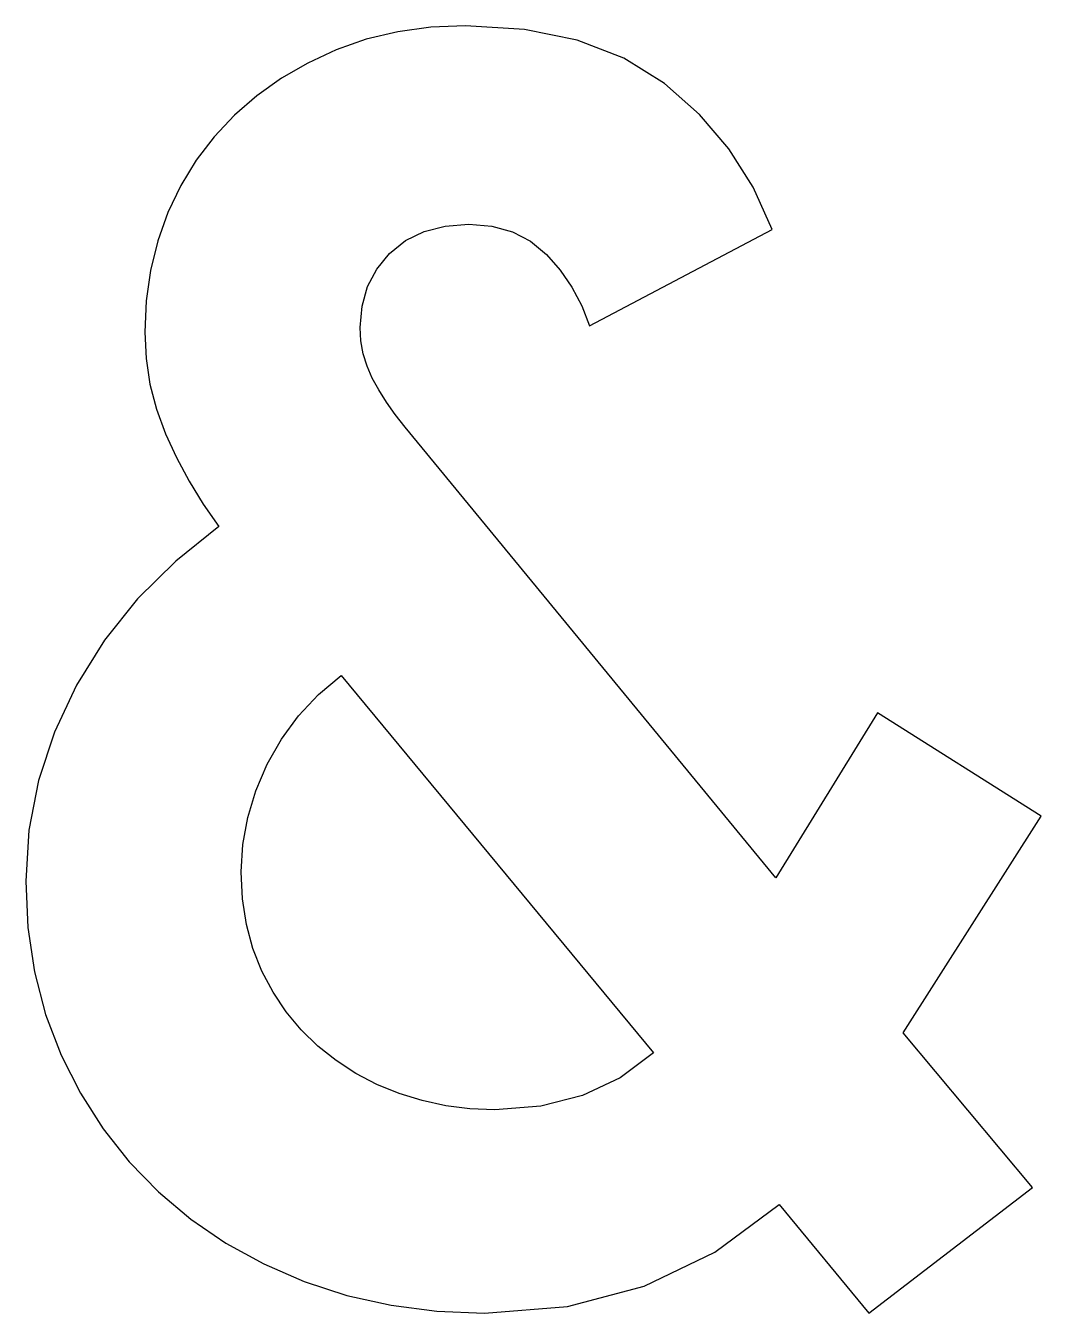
# Model space of a CAD drawing. Header units: metres. Extents: x 1.2 to 20.8, y -0.5 to 24.4.
import ezdxf

# ---------------------------------------------------------------- set-up
doc = ezdxf.new("R2010")
doc.units = ezdxf.units.M

msp = doc.modelspace()

# ---------------------------------------------------------------- linework, layer by layer
for p, q in [((8.39424, 24.2672), (7.78355, 24.1213)), ((9.03406, 24.3548), (8.39424, 24.2672)), ((9.70299, 24.384), (9.03406, 24.3548)), ((10.8441, 24.3141), (9.70299, 24.384)), ((11.8662, 24.1042), (10.8441, 24.3141)), ((7.202, 23.917), (6.65417, 23.6632)), ((7.78355, 24.1213), (7.202, 23.917)), ((12.7696, 23.7546), (11.8662, 24.1042)), ((13.554, 23.265), (12.7696, 23.7546)), ((6.65417, 23.6632), (6.14374, 23.3677)), ((6.14374, 23.3677), (5.67068, 23.0307)), ((14.2284, 22.6694), (13.554, 23.265)), ((5.67068, 23.0307), (5.23499, 22.652)), ((5.23499, 22.652), (4.842, 22.2347)), ((14.8005, 22.0007), (14.2284, 22.6694)), ((4.842, 22.2347), (4.49699, 21.782)), ((15.2704, 21.2589), (14.8005, 22.0007)), ((4.49699, 21.782), (4.2, 21.2937)), ((4.2, 21.2937), (3.95099, 20.77)), ((15.638, 20.444), (15.2704, 21.2589)), ((3.95099, 20.77), (3.75412, 20.2196)), ((8.903, 20.4025), (9.31149, 20.5086)), ((9.31149, 20.5086), (9.76999, 20.544)), ((9.76999, 20.544), (10.2136, 20.5075)), ((10.2136, 20.5075), (10.6115, 20.398)), ((12.104, 18.577), (15.638, 20.444)), ((3.75412, 20.2196), (3.61349, 19.6505)), ((8.23599, 19.978), (8.54449, 20.2256)), ((8.54449, 20.2256), (8.903, 20.4025)), ((10.6115, 20.398), (10.9636, 20.2155)), ((10.9636, 20.2155), (11.27, 19.96)), ((7.98793, 19.6763), (8.23599, 19.978)), ((11.27, 19.96), (11.5347, 19.6549)), ((3.61349, 19.6505), (3.52911, 19.0626)), ((7.81075, 19.3372), (7.98793, 19.6763)), ((11.5347, 19.6549), (11.762, 19.3227)), ((7.70444, 18.9608), (7.81075, 19.3372)), ((11.762, 19.3227), (11.9517, 18.9634)), ((3.52911, 19.0626), (3.50099, 18.456)), ((7.66899, 18.547), (7.70444, 18.9608)), ((11.9517, 18.9634), (12.104, 18.577)), ((3.50099, 18.456), (3.52599, 17.9457)), ((7.68355, 18.2857), (7.66899, 18.547)), ((7.72725, 18.0347), (7.68355, 18.2857)), ((3.52599, 17.9457), (3.601, 17.448)), ((7.80005, 17.7942), (7.72725, 18.0347)), ((7.90199, 17.564), (7.80005, 17.7942)), ((3.601, 17.448), (3.726, 16.9627)), ((8.02937, 17.3364), (7.90199, 17.564)), ((8.17749, 17.1025), (8.02937, 17.3364)), ((3.726, 16.9627), (3.90099, 16.49)), ((8.34637, 16.8624), (8.17749, 17.1025)), ((8.536, 16.616), (8.34637, 16.8624)), ((3.90099, 16.49), (4.11562, 16.0281)), ((15.705, 7.894), (8.536, 16.616)), ((4.11562, 16.0281), (4.3595, 15.5745)), ((4.3595, 15.5745), (4.63261, 15.1291)), ((4.63261, 15.1291), (4.935, 14.692)), ((4.935, 14.692), (4.10043, 14.0261)), ((4.10043, 14.0261), (3.36374, 13.2935)), ((3.36374, 13.2935), (2.72493, 12.4941)), ((2.72493, 12.4941), (2.18399, 11.628)), ((6.86249, 11.4412), (7.30199, 11.811)), ((7.30199, 11.811), (13.338, 4.508)), ((2.18399, 11.628), (1.75349, 10.7165)), ((6.47699, 11.0317), (6.86249, 11.4412)), ((6.14549, 10.5827), (6.47699, 11.0317)), ((17.672, 11.09), (15.705, 7.894)), ((20.84, 9.09299), (17.672, 11.09)), ((1.75349, 10.7165), (1.446, 9.78)), ((5.868, 10.094), (6.14549, 10.5827)), ((5.64925, 9.58237), (5.868, 10.094)), ((1.446, 9.78), (1.26149, 8.8185)), ((5.493, 9.0645), (5.64925, 9.58237)), ((5.39925, 8.54037), (5.493, 9.0645)), ((18.172, 4.89799), (20.84, 9.09299)), ((1.26149, 8.8185), (1.2, 7.83199)), ((5.368, 8.00999), (5.39925, 8.54037)), ((5.39299, 7.48999), (5.368, 8.00999)), ((1.2, 7.83199), (1.24268, 6.93474)), ((5.46799, 6.99699), (5.39299, 7.48999)), ((5.59299, 6.53099), (5.46799, 6.99699)), ((1.24268, 6.93474), (1.37074, 6.075)), ((5.76799, 6.092), (5.59299, 6.53099)), ((1.37074, 6.075), (1.58418, 5.25275)), ((5.98611, 5.68262), (5.76799, 6.092)), ((6.23949, 5.30449), (5.98611, 5.68262)), ((1.58418, 5.25275), (1.883, 4.46799)), ((6.52812, 4.95761), (6.23949, 5.30449)), ((6.85199, 4.642), (6.52812, 4.95761)), ((20.673, 1.90199), (18.172, 4.89799)), ((7.20644, 4.35968), (6.85199, 4.642)), ((13.338, 4.508), (12.6959, 4.02675)), ((1.883, 4.46799), (2.25725, 3.728)), ((7.58574, 4.11275), (7.20644, 4.35968)), ((7.98993, 3.90118), (7.58574, 4.11275)), ((12.6959, 4.02675), (11.9705, 3.683)), ((8.41899, 3.72499), (7.98993, 3.90118)), ((2.25725, 3.728), (2.696, 3.03999)), ((8.86618, 3.5863), (8.41899, 3.72499)), ((9.32375, 3.48724), (8.86618, 3.5863)), ((11.9705, 3.683), (11.1619, 3.47675)), ((9.79169, 3.42781), (9.32375, 3.48724)), ((10.27, 3.40799), (9.79169, 3.42781)), ((11.1619, 3.47675), (10.27, 3.40799)), ((2.696, 3.03999), (3.19925, 2.40399)), ((3.19925, 2.40399), (3.767, 1.81999)), ((3.767, 1.81999), (4.39349, 1.29324)), ((17.506, -0.528), (20.673, 1.90199)), ((14.5276, 0.653809), (15.772, 1.573)), ((15.772, 1.573), (17.506, -0.528)), ((4.39349, 1.29324), (5.07199, 0.828995)), ((5.07199, 0.828995), (5.80249, 0.427246)), ((13.1625, -0.002747), (14.5276, 0.653809)), ((5.80249, 0.427246), (6.58499, 0.087997)), ((6.58499, 0.087997), (7.40956, -0.181488)), ((7.40956, -0.181488), (8.26524, -0.373993)), ((11.6766, -0.396683), (13.1625, -0.002747)), ((8.26524, -0.373993), (9.15205, -0.489487)), ((9.15205, -0.489487), (10.07, -0.528)), ((10.07, -0.528), (11.6766, -0.396683))]:
    msp.add_line(p, q)

doc.saveas('drawing.dxf')
